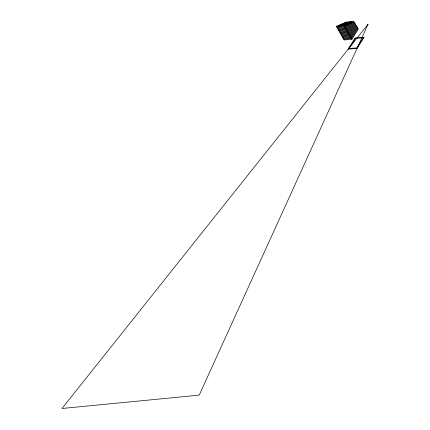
<?xml version="1.0" encoding="UTF-8"?>
<svg xmlns="http://www.w3.org/2000/svg" width="430" height="430" viewBox="0 0 430 430"><rect width="100%" height="100%" fill="white"/><g stroke="black" fill="none" stroke-linecap="round" stroke-linejoin="round"><path stroke-width="0.64" d="M339.845 32.465L347.612 31.793L353.949 21.715L358.265 29.218L351.928 39.297L344.161 39.963L336.4 26.466L336.647 26.063L344.414 25.397L344.849 26.144M340.952 24.961L341.662 23.838L349.429 23.172L349.859 23.919M336.4 26.466L344.161 25.795L344.414 25.397M346.102 25.59L345.666 24.838L344.597 26.547L336.83 27.214M347.354 25.031L346.919 24.284L345.027 27.294L337.26 27.966M348.606 24.478L348.171 23.725L345.457 28.047L337.69 28.713M349.429 23.172L345.887 28.794L338.12 29.466M351.111 23.365L350.681 22.613L346.322 29.546L338.555 30.213M352.363 22.806L351.933 22.059L346.752 30.293L338.985 30.965M353.616 22.252L353.186 21.5L347.182 31.046L339.415 31.712M354.379 22.467L348.042 32.546L340.281 33.212M354.815 23.215L348.477 33.293L340.71 33.965M355.244 23.967L348.907 34.045L341.14 34.717M355.675 24.72L349.337 34.792L341.57 35.464M356.104 25.467L349.767 35.545L342.006 36.217M356.54 26.219L350.203 36.297L342.436 36.964M356.97 26.966L350.633 37.044L342.866 37.716M357.4 27.719L351.063 37.797L343.296 38.463M357.83 28.466L351.493 38.544L343.726 39.216M345.419 22.172L353.186 21.5M348.773 22.161L351.364 21.941M344.167 22.726L351.933 22.059M342.914 23.284L350.681 22.613M340.41 24.397L348.171 23.725M339.157 24.951L346.919 24.284M337.899 25.51L345.666 24.838M344.161 25.795L351.928 39.297M368.01 24.284L199.235 395.132L61.99 408.5L368.01 24.284M355.094 37.958L348.053 49.154L357.185 48.364L364.226 37.168L355.094 37.958M355.427 38.458L349.09 48.536L356.852 47.864L363.189 37.786L355.427 38.458"/></g></svg>
